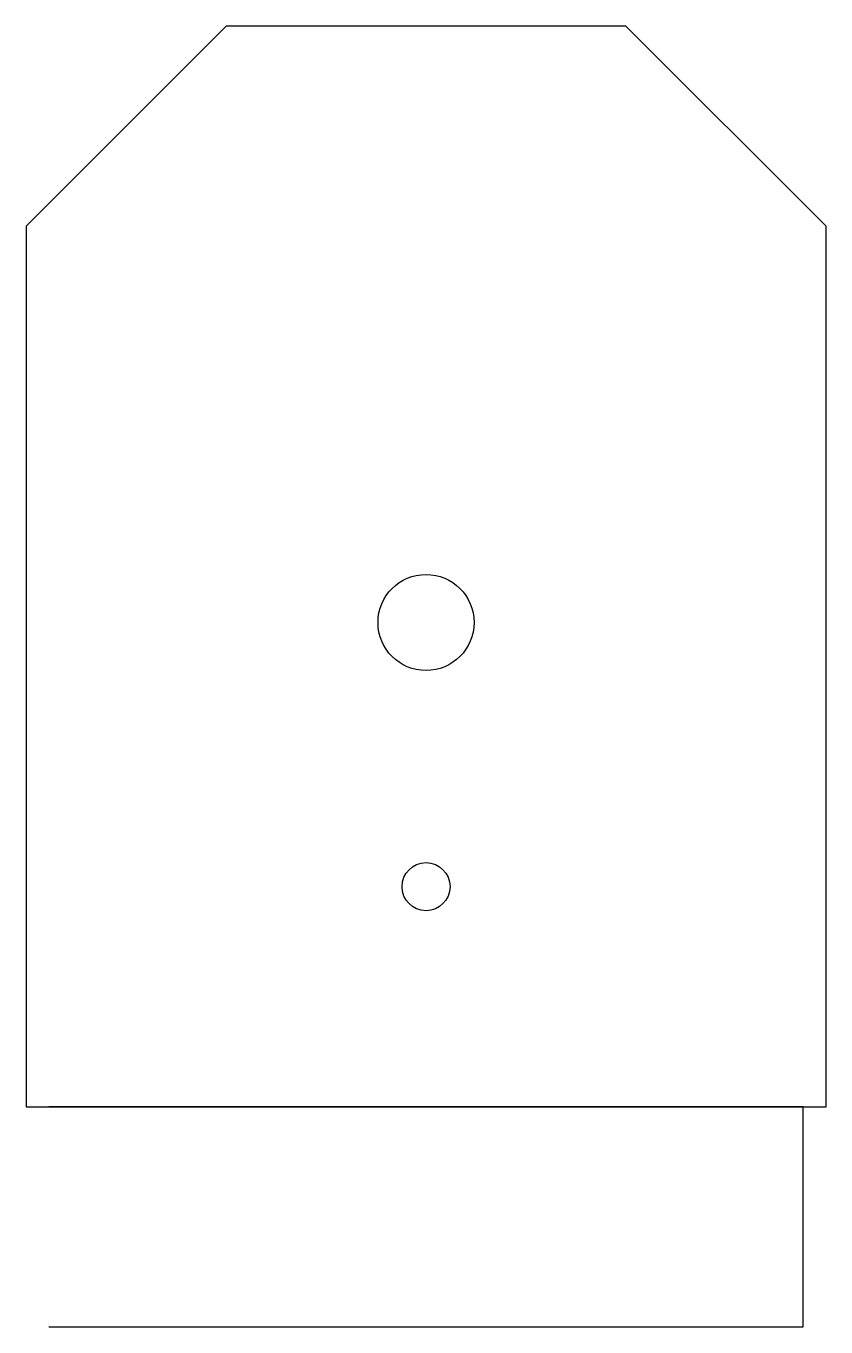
# Model space of a CAD drawing. Header units: millimetres. Extents: x -7 to 7, y -3.9 to 18.9.
import ezdxf

# ---------------------------------------------------------------- set-up
doc = ezdxf.new("R2010")
doc.units = ezdxf.units.MM
for name, color, linetype in [('BEND', 30, 'Continuous'), ('CUT_INNER', 6, 'Continuous'), ('CUT_OUTER', 1, 'Continuous')]:
    doc.layers.add(name, color=color, linetype=linetype)

msp = doc.modelspace()

# ---------------------------------------------------------------- linework, layer by layer
at = {"layer": 'BEND'}
msp.add_lwpolyline([(-7, 0), (7, 0)], dxfattribs=at)
at = {"layer": 'CUT_INNER'}
for centre, radius in [((0, 8.47), 0.84), ((0, 3.85), 0.42)]:
    msp.add_circle(centre, radius, dxfattribs=at)
at = {"layer": 'CUT_OUTER'}
msp.add_lwpolyline([(-7, 0), (7, 0), (7, 15.4), (3.5, 18.9), (-3.5, 18.9), (-7, 15.4)], close=True, dxfattribs=at)
msp.add_lwpolyline([(-6.6, -3.85), (6.6, -3.85), (6.6, 0), (-6.6, 0)], dxfattribs=at)

doc.saveas('drawing.dxf')
